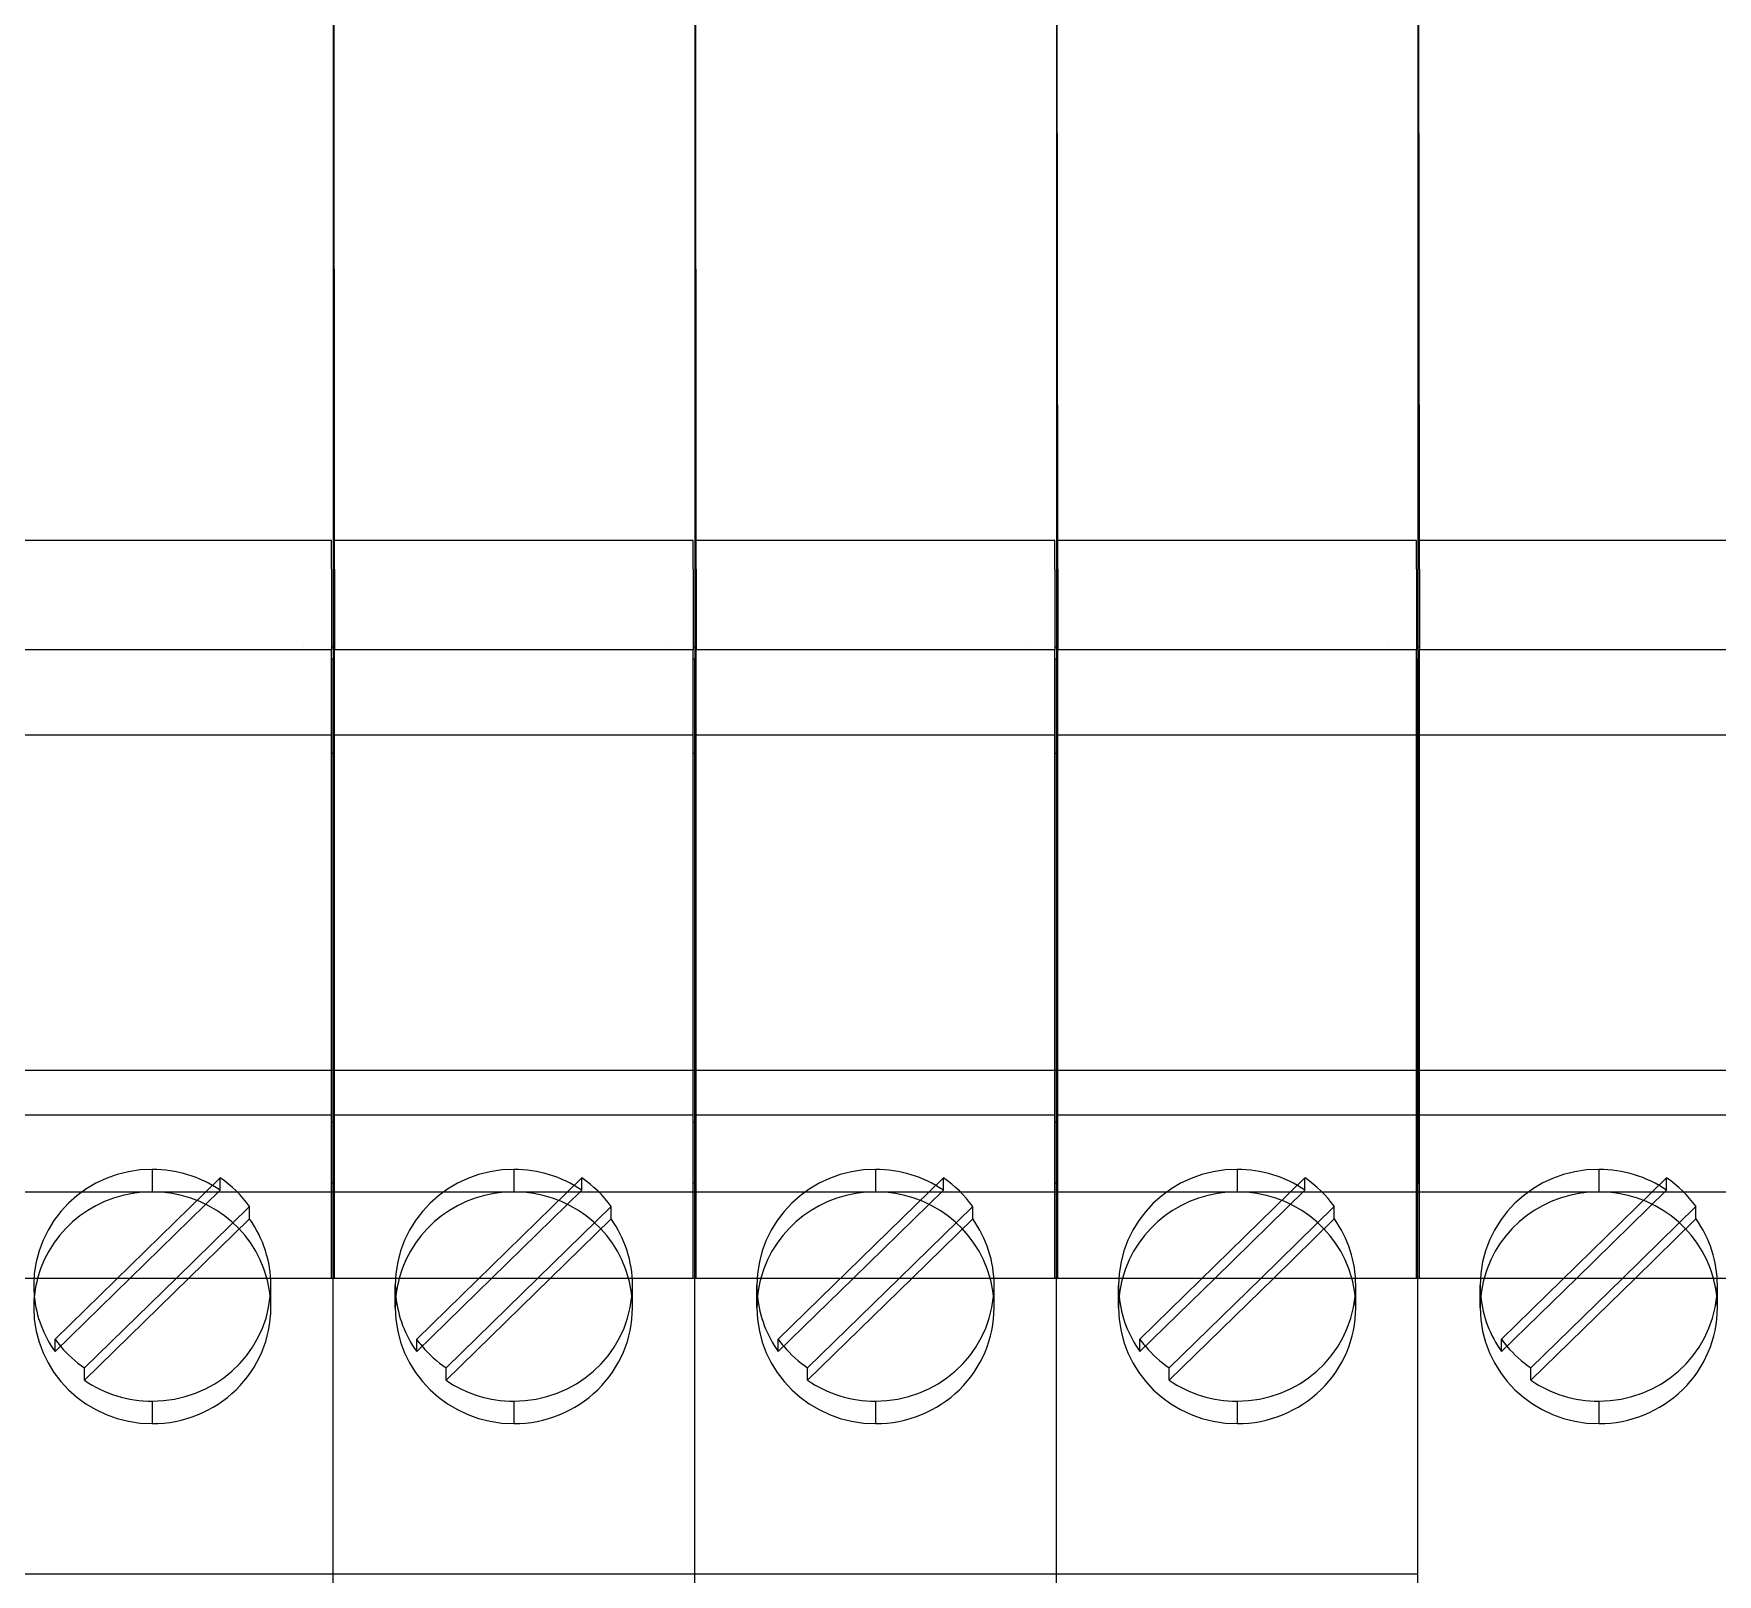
# Model space of a CAD drawing. Header units: millimetres. Extents: x 1359 to 3577, y 1336 to 3557.
# Drawn here: x 2047.01 to 2075.41, y 2530.67 to 2556.67 of the extents above; entities that cross this region are included whole.
import ezdxf

# ---------------------------------------------------------------- set-up
doc = ezdxf.new("R2010")
doc.units = ezdxf.units.MM
doc.layers.add('000-PI-Oprema', color=30, linetype='Continuous', lineweight=5)

msp = doc.modelspace()

# ---------------------------------------------------------------- linework, layer by layer
at = {"layer": '000-PI-Oprema', "color": 0, "linetype": 'ByBlock', "lineweight": 0}
for p, q in [((2052.09, 2548.121), (2052.065, 2574.322)), ((2052.09, 2548.121), (2052.065, 2574.322)), ((2058.19, 2548.121), (2058.165, 2574.322)), ((2058.19, 2548.121), (2058.165, 2574.322)), ((2064.29, 2548.121), (2064.265, 2574.322)), ((2064.29, 2548.121), (2064.265, 2574.322)), ((2070.39, 2548.121), (2070.365, 2574.322)), ((2070.39, 2548.121), (2070.365, 2574.322)), ((2052.065, 2572.622), (2052.065, 2546.322)), ((2052.065, 2572.622), (2052.065, 2546.322)), ((2058.165, 2572.622), (2058.165, 2546.322)), ((2058.165, 2572.622), (2058.165, 2546.322)), ((2064.265, 2572.622), (2064.265, 2546.322)), ((2064.265, 2572.622), (2064.265, 2546.322)), ((2070.365, 2572.622), (2070.365, 2546.322)), ((2070.365, 2572.622), (2070.365, 2546.322)), ((2052.04, 2548.121), (2045.99, 2548.121)), ((2052.04, 2547.634), (2052.04, 2548.121)), ((2052.04, 2547.634), (2052.04, 2548.121)), ((2052.09, 2547.634), (2052.09, 2548.121)), ((2058.14, 2548.121), (2052.09, 2548.121)), ((2052.09, 2547.634), (2052.09, 2548.121)), ((2058.14, 2547.634), (2058.14, 2548.121)), ((2058.14, 2547.634), (2058.14, 2548.121)), ((2058.19, 2547.634), (2058.19, 2548.121)), ((2064.24, 2548.121), (2058.19, 2548.121)), ((2058.19, 2547.634), (2058.19, 2548.121)), ((2064.24, 2547.634), (2064.24, 2548.121)), ((2064.24, 2547.634), (2064.24, 2548.121)), ((2064.29, 2547.634), (2064.29, 2548.121)), ((2070.34, 2548.121), (2064.29, 2548.121)), ((2064.29, 2547.634), (2064.29, 2548.121)), ((2070.34, 2547.634), (2070.34, 2548.121)), ((2070.34, 2547.634), (2070.34, 2548.121)), ((2070.39, 2547.634), (2070.39, 2548.121)), ((2076.44, 2548.121), (2070.39, 2548.121)), ((2070.39, 2547.634), (2070.39, 2548.121)), ((2052.04, 2547.634), (2052.04, 2546.272)), ((2052.04, 2547.634), (2052.04, 2546.272)), ((2052.09, 2547.634), (2052.09, 2546.272)), ((2052.09, 2547.634), (2052.09, 2546.272)), ((2058.14, 2547.634), (2058.14, 2546.272)), ((2058.14, 2547.634), (2058.14, 2546.272)), ((2058.19, 2547.634), (2058.19, 2546.272)), ((2058.19, 2547.634), (2058.19, 2546.272)), ((2064.24, 2547.634), (2064.24, 2546.272)), ((2064.24, 2547.634), (2064.24, 2546.272)), ((2064.29, 2547.634), (2064.29, 2546.272)), ((2064.29, 2547.634), (2064.29, 2546.272)), ((2070.34, 2547.634), (2070.34, 2546.272)), ((2070.34, 2547.634), (2070.34, 2546.272)), ((2070.39, 2547.634), (2070.39, 2546.272)), ((2070.39, 2547.634), (2070.39, 2546.272)), ((2052.04, 2546.272), (2045.99, 2546.272)), ((2051.565, 2546.322), (2051.565, 2546.322)), ((2051.565, 2546.322), (2051.565, 2546.322)), ((2052.04, 2546.322), (2052.065, 2546.322)), ((2052.04, 2546.322), (2052.065, 2546.322)), ((2052.04, 2544.566), (2052.04, 2546.272)), ((2052.04, 2546.272), (2052.04, 2546.272)), ((2052.04, 2544.566), (2052.04, 2546.272)), ((2052.04, 2546.272), (2052.04, 2546.272)), ((2052.04, 2546.122), (2052.065, 2546.122)), ((2052.04, 2546.122), (2052.065, 2546.122)), ((2052.065, 2546.322), (2052.065, 2546.322)), ((2052.065, 2546.322), (2052.065, 2546.122)), ((2052.065, 2546.322), (2052.065, 2546.322)), ((2052.065, 2546.322), (2052.065, 2546.122)), ((2052.065, 2546.322), (2052.09, 2546.322)), ((2052.065, 2546.322), (2052.065, 2546.122)), ((2052.065, 2546.322), (2052.065, 2546.322)), ((2052.065, 2546.322), (2052.09, 2546.322)), ((2052.065, 2546.322), (2052.065, 2546.122)), ((2052.065, 2546.322), (2052.065, 2546.322)), ((2052.065, 2546.122), (2052.065, 2544.522)), ((2052.065, 2546.122), (2052.065, 2544.522)), ((2052.09, 2546.122), (2052.065, 2546.122)), ((2052.065, 2544.522), (2052.065, 2546.122)), ((2052.09, 2546.122), (2052.065, 2546.122)), ((2052.065, 2544.522), (2052.065, 2546.122)), ((2052.09, 2544.566), (2052.09, 2546.272)), ((2058.14, 2546.272), (2052.09, 2546.272)), ((2052.09, 2546.272), (2052.09, 2546.272)), ((2052.09, 2544.566), (2052.09, 2546.272)), ((2052.09, 2546.272), (2052.09, 2546.272)), ((2057.665, 2546.322), (2057.665, 2546.322)), ((2057.665, 2546.322), (2057.665, 2546.322)), ((2058.14, 2546.322), (2058.165, 2546.322)), ((2058.14, 2546.322), (2058.165, 2546.322)), ((2058.14, 2544.566), (2058.14, 2546.272)), ((2058.14, 2546.272), (2058.14, 2546.272)), ((2058.14, 2544.566), (2058.14, 2546.272)), ((2058.14, 2546.272), (2058.14, 2546.272)), ((2058.14, 2546.122), (2058.165, 2546.122)), ((2058.14, 2546.122), (2058.165, 2546.122)), ((2058.165, 2546.322), (2058.165, 2546.322)), ((2058.165, 2546.322), (2058.165, 2546.122)), ((2058.165, 2546.322), (2058.165, 2546.322)), ((2058.165, 2546.322), (2058.165, 2546.122)), ((2058.165, 2546.322), (2058.19, 2546.322)), ((2058.165, 2546.322), (2058.165, 2546.122)), ((2058.165, 2546.322), (2058.165, 2546.322)), ((2058.165, 2546.322), (2058.19, 2546.322)), ((2058.165, 2546.322), (2058.165, 2546.122)), ((2058.165, 2546.322), (2058.165, 2546.322)), ((2058.165, 2546.122), (2058.165, 2544.522)), ((2058.165, 2546.122), (2058.165, 2544.522)), ((2058.19, 2546.122), (2058.165, 2546.122)), ((2058.165, 2544.522), (2058.165, 2546.122)), ((2058.19, 2546.122), (2058.165, 2546.122)), ((2058.165, 2544.522), (2058.165, 2546.122)), ((2058.19, 2544.566), (2058.19, 2546.272)), ((2064.24, 2546.272), (2058.19, 2546.272)), ((2058.19, 2546.272), (2058.19, 2546.272)), ((2058.19, 2544.566), (2058.19, 2546.272)), ((2058.19, 2546.272), (2058.19, 2546.272)), ((2063.765, 2546.322), (2063.765, 2546.322)), ((2063.765, 2546.322), (2063.765, 2546.322)), ((2064.24, 2546.322), (2064.265, 2546.322)), ((2064.24, 2546.322), (2064.265, 2546.322)), ((2064.24, 2544.566), (2064.24, 2546.272)), ((2064.24, 2546.272), (2064.24, 2546.272)), ((2064.24, 2544.566), (2064.24, 2546.272)), ((2064.24, 2546.272), (2064.24, 2546.272)), ((2064.24, 2546.122), (2064.265, 2546.122)), ((2064.24, 2546.122), (2064.265, 2546.122)), ((2064.265, 2546.322), (2064.265, 2546.322)), ((2064.265, 2546.322), (2064.265, 2546.122)), ((2064.265, 2546.322), (2064.265, 2546.322)), ((2064.265, 2546.322), (2064.265, 2546.122)), ((2064.265, 2546.322), (2064.29, 2546.322)), ((2064.265, 2546.322), (2064.265, 2546.122)), ((2064.265, 2546.322), (2064.265, 2546.322)), ((2064.265, 2546.322), (2064.29, 2546.322)), ((2064.265, 2546.322), (2064.265, 2546.122)), ((2064.265, 2546.322), (2064.265, 2546.322)), ((2064.265, 2546.122), (2064.265, 2544.522)), ((2064.265, 2546.122), (2064.265, 2544.522)), ((2064.29, 2546.122), (2064.265, 2546.122)), ((2064.265, 2544.522), (2064.265, 2546.122)), ((2064.29, 2546.122), (2064.265, 2546.122)), ((2064.265, 2544.522), (2064.265, 2546.122)), ((2064.29, 2544.566), (2064.29, 2546.272)), ((2070.34, 2546.272), (2064.29, 2546.272)), ((2064.29, 2546.272), (2064.29, 2546.272)), ((2064.29, 2544.566), (2064.29, 2546.272)), ((2064.29, 2546.272), (2064.29, 2546.272)), ((2069.865, 2546.322), (2069.865, 2546.322)), ((2069.865, 2546.322), (2069.865, 2546.322)), ((2070.34, 2546.322), (2070.365, 2546.322)), ((2070.34, 2546.322), (2070.365, 2546.322)), ((2070.34, 2544.566), (2070.34, 2546.272)), ((2070.34, 2546.272), (2070.34, 2546.272)), ((2070.34, 2544.566), (2070.34, 2546.272)), ((2070.34, 2546.272), (2070.34, 2546.272)), ((2070.34, 2546.122), (2070.365, 2546.122)), ((2070.34, 2546.122), (2070.365, 2546.122)), ((2070.365, 2546.322), (2070.365, 2546.322)), ((2070.365, 2546.322), (2070.365, 2546.122)), ((2070.365, 2546.322), (2070.365, 2546.322)), ((2070.365, 2546.322), (2070.365, 2546.122)), ((2070.365, 2546.322), (2070.39, 2546.322)), ((2070.365, 2546.322), (2070.365, 2546.122)), ((2070.365, 2546.322), (2070.365, 2546.322)), ((2070.365, 2546.322), (2070.39, 2546.322)), ((2070.365, 2546.322), (2070.365, 2546.122)), ((2070.365, 2546.322), (2070.365, 2546.322)), ((2070.365, 2546.122), (2070.365, 2544.522)), ((2070.365, 2546.122), (2070.365, 2544.522)), ((2070.39, 2546.122), (2070.365, 2546.122)), ((2070.365, 2544.522), (2070.365, 2546.122)), ((2070.39, 2546.122), (2070.365, 2546.122)), ((2070.365, 2544.522), (2070.365, 2546.122)), ((2070.39, 2544.566), (2070.39, 2546.272)), ((2076.44, 2546.272), (2070.39, 2546.272)), ((2070.39, 2546.272), (2070.39, 2546.272)), ((2070.39, 2544.566), (2070.39, 2546.272)), ((2070.39, 2546.272), (2070.39, 2546.272)), ((2045.99, 2544.838), (2052.04, 2544.838)), ((2052.09, 2544.838), (2058.14, 2544.838)), ((2058.19, 2544.838), (2064.24, 2544.838)), ((2064.29, 2544.838), (2070.34, 2544.838)), ((2070.39, 2544.838), (2076.44, 2544.838)), ((2052.04, 2544.099), (2052.04, 2544.566)), ((2052.04, 2544.099), (2052.04, 2544.566)), ((2052.065, 2544.522), (2052.04, 2544.522)), ((2052.065, 2544.522), (2052.04, 2544.522)), ((2052.065, 2544.522), (2052.065, 2538.299)), ((2052.065, 2544.522), (2052.065, 2538.299)), ((2052.065, 2544.522), (2052.09, 2544.522)), ((2052.065, 2538.299), (2052.065, 2544.522)), ((2052.065, 2544.522), (2052.09, 2544.522)), ((2052.065, 2538.299), (2052.065, 2544.522)), ((2052.09, 2544.099), (2052.09, 2544.566)), ((2052.09, 2544.099), (2052.09, 2544.566)), ((2058.14, 2544.099), (2058.14, 2544.566)), ((2058.14, 2544.099), (2058.14, 2544.566)), ((2058.165, 2544.522), (2058.14, 2544.522)), ((2058.165, 2544.522), (2058.14, 2544.522)), ((2058.165, 2544.522), (2058.165, 2538.299)), ((2058.165, 2544.522), (2058.165, 2538.299)), ((2058.165, 2544.522), (2058.19, 2544.522)), ((2058.165, 2538.299), (2058.165, 2544.522)), ((2058.165, 2544.522), (2058.19, 2544.522)), ((2058.165, 2538.299), (2058.165, 2544.522)), ((2058.19, 2544.099), (2058.19, 2544.566)), ((2058.19, 2544.099), (2058.19, 2544.566)), ((2064.24, 2544.099), (2064.24, 2544.566)), ((2064.24, 2544.099), (2064.24, 2544.566)), ((2064.265, 2544.522), (2064.24, 2544.522)), ((2064.265, 2544.522), (2064.24, 2544.522)), ((2064.265, 2544.522), (2064.265, 2538.299)), ((2064.265, 2544.522), (2064.265, 2538.299)), ((2064.265, 2544.522), (2064.29, 2544.522)), ((2064.265, 2538.299), (2064.265, 2544.522)), ((2064.265, 2544.522), (2064.29, 2544.522)), ((2064.265, 2538.299), (2064.265, 2544.522)), ((2064.29, 2544.099), (2064.29, 2544.566)), ((2064.29, 2544.099), (2064.29, 2544.566)), ((2070.34, 2544.099), (2070.34, 2544.566)), ((2070.34, 2544.099), (2070.34, 2544.566)), ((2070.365, 2544.522), (2070.34, 2544.522)), ((2070.365, 2544.522), (2070.34, 2544.522)), ((2070.365, 2544.522), (2070.365, 2538.299)), ((2070.365, 2544.522), (2070.365, 2538.299)), ((2070.365, 2544.522), (2070.39, 2544.522)), ((2070.365, 2538.299), (2070.365, 2544.522)), ((2070.365, 2544.522), (2070.39, 2544.522)), ((2070.365, 2538.299), (2070.365, 2544.522)), ((2070.39, 2544.099), (2070.39, 2544.566)), ((2070.39, 2544.099), (2070.39, 2544.566)), ((2052.04, 2538.945), (2052.04, 2544.099)), ((2052.04, 2538.945), (2052.04, 2544.099)), ((2052.09, 2538.945), (2052.09, 2544.099)), ((2052.09, 2538.945), (2052.09, 2544.099)), ((2058.14, 2538.945), (2058.14, 2544.099)), ((2058.14, 2538.945), (2058.14, 2544.099)), ((2058.19, 2538.945), (2058.19, 2544.099)), ((2058.19, 2538.945), (2058.19, 2544.099)), ((2064.24, 2538.945), (2064.24, 2544.099)), ((2064.24, 2538.945), (2064.24, 2544.099)), ((2064.29, 2538.945), (2064.29, 2544.099)), ((2064.29, 2538.945), (2064.29, 2544.099)), ((2070.34, 2538.945), (2070.34, 2544.099)), ((2070.34, 2538.945), (2070.34, 2544.099)), ((2070.39, 2538.945), (2070.39, 2544.099)), ((2070.39, 2538.945), (2070.39, 2544.099)), ((2052.065, 2538.299), (2052.065, 2542.102)), ((2052.065, 2538.299), (2052.065, 2542.102)), ((2058.165, 2538.299), (2058.165, 2542.102)), ((2058.165, 2538.299), (2058.165, 2542.102)), ((2064.265, 2538.299), (2064.265, 2542.102)), ((2064.265, 2538.299), (2064.265, 2542.102)), ((2070.365, 2538.299), (2070.365, 2542.102)), ((2070.365, 2538.299), (2070.365, 2542.102)), ((2052.065, 2541.172), (2052.065, 2541.172)), ((2052.065, 2541.172), (2052.065, 2541.172)), ((2052.065, 2541.172), (2052.065, 2541.172)), ((2052.065, 2541.172), (2052.065, 2541.172)), ((2058.165, 2541.172), (2058.165, 2541.172)), ((2058.165, 2541.172), (2058.165, 2541.172)), ((2058.165, 2541.172), (2058.165, 2541.172)), ((2058.165, 2541.172), (2058.165, 2541.172)), ((2064.265, 2541.172), (2064.265, 2541.172)), ((2064.265, 2541.172), (2064.265, 2541.172)), ((2064.265, 2541.172), (2064.265, 2541.172)), ((2064.265, 2541.172), (2064.265, 2541.172)), ((2070.365, 2541.172), (2070.365, 2541.172)), ((2070.365, 2541.172), (2070.365, 2541.172)), ((2070.365, 2541.172), (2070.365, 2541.172)), ((2070.365, 2541.172), (2070.365, 2541.172)), ((2052.065, 2539.172), (2045.965, 2539.172)), ((2052.065, 2539.172), (2052.065, 2539.172)), ((2052.065, 2539.172), (2052.065, 2539.172)), ((2052.065, 2539.172), (2052.065, 2539.172)), ((2058.165, 2539.172), (2052.065, 2539.172)), ((2052.065, 2539.172), (2052.065, 2539.172)), ((2058.165, 2539.172), (2058.165, 2539.172)), ((2058.165, 2539.172), (2058.165, 2539.172)), ((2058.165, 2539.172), (2058.165, 2539.172)), ((2064.265, 2539.172), (2058.165, 2539.172)), ((2058.165, 2539.172), (2058.165, 2539.172)), ((2064.265, 2539.172), (2064.265, 2539.172)), ((2064.265, 2539.172), (2064.265, 2539.172)), ((2064.265, 2539.172), (2064.265, 2539.172)), ((2070.365, 2539.172), (2064.265, 2539.172)), ((2064.265, 2539.172), (2064.265, 2539.172)), ((2070.365, 2539.172), (2070.365, 2539.172)), ((2070.365, 2539.172), (2070.365, 2539.172)), ((2070.365, 2539.172), (2070.365, 2539.172)), ((2076.465, 2539.172), (2070.365, 2539.172)), ((2070.365, 2539.172), (2070.365, 2539.172)), ((2052.04, 2537.602), (2052.04, 2538.945)), ((2052.04, 2537.602), (2052.04, 2538.945)), ((2052.09, 2537.602), (2052.09, 2538.945)), ((2052.09, 2537.602), (2052.09, 2538.945)), ((2058.14, 2537.602), (2058.14, 2538.945)), ((2058.14, 2537.602), (2058.14, 2538.945)), ((2058.19, 2537.602), (2058.19, 2538.945)), ((2058.19, 2537.602), (2058.19, 2538.945)), ((2064.24, 2537.602), (2064.24, 2538.945)), ((2064.24, 2537.602), (2064.24, 2538.945)), ((2064.29, 2537.602), (2064.29, 2538.945)), ((2064.29, 2537.602), (2064.29, 2538.945)), ((2070.34, 2537.602), (2070.34, 2538.945)), ((2070.34, 2537.602), (2070.34, 2538.945)), ((2070.39, 2537.602), (2070.39, 2538.945)), ((2070.39, 2537.602), (2070.39, 2538.945)), ((2045.99, 2538.428), (2052.04, 2538.428)), ((2052.09, 2538.428), (2058.14, 2538.428)), ((2058.19, 2538.428), (2064.24, 2538.428)), ((2064.29, 2538.428), (2070.34, 2538.428)), ((2070.39, 2538.428), (2076.44, 2538.428)), ((2052.065, 2538.299), (2052.04, 2538.299)), ((2052.065, 2538.299), (2052.04, 2538.299)), ((2052.065, 2538.299), (2052.065, 2537.272)), ((2052.065, 2538.299), (2052.065, 2537.272)), ((2052.065, 2538.299), (2052.09, 2538.299)), ((2052.065, 2537.272), (2052.065, 2538.299)), ((2052.065, 2538.299), (2052.09, 2538.299)), ((2052.065, 2537.272), (2052.065, 2538.299)), ((2058.165, 2538.299), (2058.14, 2538.299)), ((2058.165, 2538.299), (2058.14, 2538.299)), ((2058.165, 2538.299), (2058.165, 2537.272)), ((2058.165, 2538.299), (2058.165, 2537.272)), ((2058.165, 2538.299), (2058.19, 2538.299)), ((2058.165, 2537.272), (2058.165, 2538.299)), ((2058.165, 2538.299), (2058.19, 2538.299)), ((2058.165, 2537.272), (2058.165, 2538.299)), ((2064.265, 2538.299), (2064.24, 2538.299)), ((2064.265, 2538.299), (2064.24, 2538.299)), ((2064.265, 2538.299), (2064.265, 2537.272)), ((2064.265, 2538.299), (2064.265, 2537.272)), ((2064.265, 2538.299), (2064.29, 2538.299)), ((2064.265, 2537.272), (2064.265, 2538.299)), ((2064.265, 2538.299), (2064.29, 2538.299)), ((2064.265, 2537.272), (2064.265, 2538.299)), ((2070.365, 2538.299), (2070.34, 2538.299)), ((2070.365, 2538.299), (2070.34, 2538.299)), ((2070.365, 2538.299), (2070.365, 2537.272)), ((2070.365, 2538.299), (2070.365, 2537.272)), ((2070.365, 2538.299), (2070.39, 2538.299)), ((2070.365, 2537.272), (2070.365, 2538.299)), ((2070.365, 2538.299), (2070.39, 2538.299)), ((2070.365, 2537.272), (2070.365, 2538.299)), ((2052.04, 2535.672), (2052.04, 2537.602)), ((2052.04, 2535.672), (2052.04, 2537.602)), ((2052.09, 2535.672), (2052.09, 2537.602)), ((2052.09, 2535.672), (2052.09, 2537.602)), ((2058.14, 2535.672), (2058.14, 2537.602)), ((2058.14, 2535.672), (2058.14, 2537.602)), ((2058.19, 2535.672), (2058.19, 2537.602)), ((2058.19, 2535.672), (2058.19, 2537.602)), ((2064.24, 2535.672), (2064.24, 2537.602)), ((2064.24, 2535.672), (2064.24, 2537.602)), ((2064.29, 2535.672), (2064.29, 2537.602)), ((2064.29, 2535.672), (2064.29, 2537.602)), ((2070.34, 2535.672), (2070.34, 2537.602)), ((2070.34, 2535.672), (2070.34, 2537.602)), ((2070.39, 2535.672), (2070.39, 2537.602)), ((2070.39, 2535.672), (2070.39, 2537.602)), ((2047.375, 2534.639), (2050.159, 2537.362)), ((2049.015, 2537.507), (2049.015, 2537.127)), ((2050.159, 2537.155), (2050.159, 2537.362)), ((2052.065, 2537.272), (2052.04, 2537.272)), ((2052.065, 2537.272), (2052.04, 2537.272)), ((2052.065, 2535.672), (2052.065, 2537.272)), ((2052.065, 2535.672), (2052.065, 2537.272)), ((2052.065, 2537.272), (2052.09, 2537.272)), ((2052.065, 2535.672), (2052.065, 2537.272)), ((2052.065, 2537.272), (2052.09, 2537.272)), ((2052.065, 2535.672), (2052.065, 2537.272)), ((2053.475, 2534.639), (2056.259, 2537.362)), ((2055.115, 2537.507), (2055.115, 2537.127)), ((2056.259, 2537.155), (2056.259, 2537.362)), ((2058.165, 2537.272), (2058.14, 2537.272)), ((2058.165, 2537.272), (2058.14, 2537.272)), ((2058.165, 2535.672), (2058.165, 2537.272)), ((2058.165, 2535.672), (2058.165, 2537.272)), ((2058.165, 2537.272), (2058.19, 2537.272)), ((2058.165, 2535.672), (2058.165, 2537.272)), ((2058.165, 2537.272), (2058.19, 2537.272)), ((2058.165, 2535.672), (2058.165, 2537.272)), ((2059.575, 2534.639), (2062.359, 2537.362)), ((2061.215, 2537.507), (2061.215, 2537.127)), ((2062.359, 2537.155), (2062.359, 2537.362)), ((2064.265, 2537.272), (2064.24, 2537.272)), ((2064.265, 2537.272), (2064.24, 2537.272)), ((2064.265, 2535.672), (2064.265, 2537.272)), ((2064.265, 2535.672), (2064.265, 2537.272)), ((2064.265, 2537.272), (2064.29, 2537.272)), ((2064.265, 2535.672), (2064.265, 2537.272)), ((2064.265, 2537.272), (2064.29, 2537.272)), ((2064.265, 2535.672), (2064.265, 2537.272)), ((2065.675, 2534.639), (2068.459, 2537.362)), ((2067.315, 2537.507), (2067.315, 2537.127)), ((2068.459, 2537.155), (2068.459, 2537.362)), ((2070.365, 2537.272), (2070.34, 2537.272)), ((2070.365, 2537.272), (2070.34, 2537.272)), ((2070.365, 2535.672), (2070.365, 2537.272)), ((2070.365, 2535.672), (2070.365, 2537.272)), ((2070.365, 2537.272), (2070.39, 2537.272)), ((2070.365, 2535.672), (2070.365, 2537.272)), ((2070.365, 2537.272), (2070.39, 2537.272)), ((2070.365, 2535.672), (2070.365, 2537.272)), ((2071.775, 2534.639), (2074.559, 2537.362)), ((2073.415, 2537.507), (2073.415, 2537.127)), ((2074.559, 2537.155), (2074.559, 2537.362)), ((2045.965, 2537.127), (2049.015, 2537.127)), ((2050.159, 2537.155), (2048.643, 2535.672)), ((2049.015, 2537.127), (2052.065, 2537.127)), ((2052.065, 2535.672), (2052.065, 2537.127)), ((2052.065, 2535.672), (2052.065, 2537.127)), ((2052.065, 2537.127), (2055.115, 2537.127)), ((2056.259, 2537.155), (2054.743, 2535.672)), ((2055.115, 2537.127), (2058.165, 2537.127)), ((2058.165, 2535.672), (2058.165, 2537.127)), ((2058.165, 2535.672), (2058.165, 2537.127)), ((2058.165, 2537.127), (2061.215, 2537.127)), ((2062.359, 2537.155), (2060.843, 2535.672)), ((2061.215, 2537.127), (2064.265, 2537.127)), ((2064.265, 2535.672), (2064.265, 2537.127)), ((2064.265, 2535.672), (2064.265, 2537.127)), ((2064.265, 2537.127), (2067.315, 2537.127)), ((2068.459, 2537.155), (2066.943, 2535.672)), ((2067.315, 2537.127), (2070.365, 2537.127)), ((2070.365, 2535.672), (2070.365, 2537.127)), ((2070.365, 2535.672), (2070.365, 2537.127)), ((2070.365, 2537.127), (2073.415, 2537.127)), ((2074.559, 2537.155), (2073.043, 2535.672)), ((2073.415, 2537.127), (2076.465, 2537.127)), ((2050.654, 2536.878), (2049.421, 2535.672)), ((2050.654, 2536.67), (2050.654, 2536.878)), ((2056.754, 2536.878), (2055.521, 2535.672)), ((2056.754, 2536.67), (2056.754, 2536.878)), ((2062.854, 2536.878), (2061.621, 2535.672)), ((2062.854, 2536.67), (2062.854, 2536.878)), ((2068.954, 2536.878), (2067.721, 2535.672)), ((2068.954, 2536.67), (2068.954, 2536.878)), ((2075.054, 2536.878), (2073.821, 2535.672)), ((2075.054, 2536.67), (2075.054, 2536.878)), ((2049.633, 2535.672), (2050.654, 2536.67)), ((2055.733, 2535.672), (2056.754, 2536.67)), ((2061.833, 2535.672), (2062.854, 2536.67)), ((2067.933, 2535.672), (2068.954, 2536.67)), ((2074.033, 2535.672), (2075.054, 2536.67)), ((2045.99, 2535.672), (2052.04, 2535.672)), ((2048.643, 2535.672), (2047.375, 2534.431)), ((2047.87, 2533.946), (2049.633, 2535.672)), ((2049.421, 2535.672), (2047.87, 2534.154)), ((2052.04, 2535.772), (2052.04, 2535.772)), ((2052.04, 2535.772), (2052.04, 2535.772)), ((2052.04, 2535.672), (2052.065, 2535.672)), ((2052.04, 2535.672), (2052.04, 2535.672)), ((2052.04, 2535.672), (2052.065, 2535.672)), ((2052.04, 2535.672), (2052.04, 2535.672)), ((2052.065, 2535.672), (2052.065, 2535.672)), ((2052.065, 2530.672), (2052.065, 2535.672)), ((2052.065, 2535.672), (2052.065, 2535.672)), ((2052.065, 2530.672), (2052.065, 2535.672)), ((2052.065, 2535.672), (2052.09, 2535.672)), ((2052.065, 2535.672), (2052.065, 2535.672)), ((2052.065, 2530.672), (2052.065, 2535.672)), ((2052.065, 2535.672), (2052.09, 2535.672)), ((2052.065, 2535.672), (2052.065, 2535.672)), ((2052.065, 2530.672), (2052.065, 2535.672)), ((2052.09, 2535.772), (2052.09, 2535.772)), ((2052.09, 2535.772), (2052.09, 2535.772)), ((2052.09, 2535.672), (2058.14, 2535.672)), ((2052.09, 2535.672), (2052.09, 2535.672)), ((2052.09, 2535.672), (2052.09, 2535.672)), ((2054.743, 2535.672), (2053.475, 2534.431)), ((2053.97, 2533.946), (2055.733, 2535.672)), ((2055.521, 2535.672), (2053.97, 2534.154)), ((2058.14, 2535.772), (2058.14, 2535.772)), ((2058.14, 2535.772), (2058.14, 2535.772)), ((2058.14, 2535.672), (2058.165, 2535.672)), ((2058.14, 2535.672), (2058.14, 2535.672)), ((2058.14, 2535.672), (2058.165, 2535.672)), ((2058.14, 2535.672), (2058.14, 2535.672)), ((2058.165, 2535.672), (2058.165, 2535.672)), ((2058.165, 2530.672), (2058.165, 2535.672)), ((2058.165, 2535.672), (2058.165, 2535.672)), ((2058.165, 2530.672), (2058.165, 2535.672)), ((2058.165, 2535.672), (2058.19, 2535.672)), ((2058.165, 2535.672), (2058.165, 2535.672)), ((2058.165, 2530.672), (2058.165, 2535.672)), ((2058.165, 2535.672), (2058.19, 2535.672)), ((2058.165, 2535.672), (2058.165, 2535.672)), ((2058.165, 2530.672), (2058.165, 2535.672)), ((2058.19, 2535.772), (2058.19, 2535.772)), ((2058.19, 2535.772), (2058.19, 2535.772)), ((2058.19, 2535.672), (2064.24, 2535.672)), ((2058.19, 2535.672), (2058.19, 2535.672)), ((2058.19, 2535.672), (2058.19, 2535.672)), ((2060.843, 2535.672), (2059.575, 2534.431)), ((2060.07, 2533.946), (2061.833, 2535.672)), ((2061.621, 2535.672), (2060.07, 2534.154)), ((2064.24, 2535.772), (2064.24, 2535.772)), ((2064.24, 2535.772), (2064.24, 2535.772)), ((2064.24, 2535.672), (2064.265, 2535.672)), ((2064.24, 2535.672), (2064.24, 2535.672)), ((2064.24, 2535.672), (2064.265, 2535.672)), ((2064.24, 2535.672), (2064.24, 2535.672)), ((2064.265, 2535.672), (2064.265, 2535.672)), ((2064.265, 2530.672), (2064.265, 2535.672)), ((2064.265, 2535.672), (2064.265, 2535.672)), ((2064.265, 2530.672), (2064.265, 2535.672)), ((2064.265, 2535.672), (2064.29, 2535.672)), ((2064.265, 2535.672), (2064.265, 2535.672)), ((2064.265, 2530.672), (2064.265, 2535.672)), ((2064.265, 2535.672), (2064.29, 2535.672)), ((2064.265, 2535.672), (2064.265, 2535.672)), ((2064.265, 2530.672), (2064.265, 2535.672)), ((2064.29, 2535.772), (2064.29, 2535.772)), ((2064.29, 2535.772), (2064.29, 2535.772)), ((2064.29, 2535.672), (2070.34, 2535.672)), ((2064.29, 2535.672), (2064.29, 2535.672)), ((2064.29, 2535.672), (2064.29, 2535.672)), ((2066.943, 2535.672), (2065.675, 2534.431)), ((2066.17, 2533.946), (2067.933, 2535.672)), ((2067.721, 2535.672), (2066.17, 2534.154)), ((2070.34, 2535.772), (2070.34, 2535.772)), ((2070.34, 2535.772), (2070.34, 2535.772)), ((2070.34, 2535.672), (2070.365, 2535.672)), ((2070.34, 2535.672), (2070.34, 2535.672)), ((2070.34, 2535.672), (2070.365, 2535.672)), ((2070.34, 2535.672), (2070.34, 2535.672)), ((2070.365, 2535.672), (2070.365, 2535.672)), ((2070.365, 2530.672), (2070.365, 2535.672)), ((2070.365, 2535.672), (2070.365, 2535.672)), ((2070.365, 2530.672), (2070.365, 2535.672)), ((2070.365, 2535.672), (2070.39, 2535.672)), ((2070.365, 2535.672), (2070.365, 2535.672)), ((2070.365, 2530.672), (2070.365, 2535.672)), ((2070.365, 2535.672), (2070.39, 2535.672)), ((2070.365, 2535.672), (2070.365, 2535.672)), ((2070.365, 2530.672), (2070.365, 2535.672)), ((2070.39, 2535.772), (2070.39, 2535.772)), ((2070.39, 2535.772), (2070.39, 2535.772)), ((2070.39, 2535.672), (2076.44, 2535.672)), ((2070.39, 2535.672), (2070.39, 2535.672)), ((2070.39, 2535.672), (2070.39, 2535.672)), ((2073.043, 2535.672), (2071.775, 2534.431)), ((2072.27, 2533.946), (2074.033, 2535.672)), ((2073.821, 2535.672), (2072.27, 2534.154)), ((2051.015, 2535.171), (2051.015, 2535.55)), ((2053.115, 2535.171), (2053.115, 2535.55)), ((2057.115, 2535.171), (2057.115, 2535.55)), ((2059.215, 2535.171), (2059.215, 2535.55)), ((2063.215, 2535.171), (2063.215, 2535.55)), ((2065.315, 2535.171), (2065.315, 2535.55)), ((2069.315, 2535.171), (2069.315, 2535.55)), ((2071.415, 2535.171), (2071.415, 2535.55)), ((2075.415, 2535.171), (2075.415, 2535.55)), ((2052.065, 2530.672), (2052.065, 2535.105)), ((2052.065, 2530.672), (2052.065, 2535.105)), ((2058.165, 2530.672), (2058.165, 2535.105)), ((2058.165, 2530.672), (2058.165, 2535.105)), ((2064.265, 2530.672), (2064.265, 2535.105)), ((2064.265, 2530.672), (2064.265, 2535.105)), ((2070.365, 2530.672), (2070.365, 2535.105)), ((2070.365, 2530.672), (2070.365, 2535.105)), ((2047.375, 2534.431), (2047.375, 2534.639)), ((2053.475, 2534.431), (2053.475, 2534.639)), ((2059.575, 2534.431), (2059.575, 2534.639)), ((2065.675, 2534.431), (2065.675, 2534.639)), ((2071.775, 2534.431), (2071.775, 2534.639)), ((2047.87, 2533.946), (2047.87, 2534.154)), ((2053.97, 2533.946), (2053.97, 2534.154)), ((2060.07, 2533.946), (2060.07, 2534.154)), ((2066.17, 2533.946), (2066.17, 2534.154)), ((2072.27, 2533.946), (2072.27, 2534.154)), ((2049.015, 2533.594), (2049.015, 2533.215)), ((2055.115, 2533.594), (2055.115, 2533.215)), ((2061.215, 2533.594), (2061.215, 2533.215)), ((2067.315, 2533.594), (2067.315, 2533.215)), ((2073.415, 2533.594), (2073.415, 2533.215)), ((2052.065, 2530.672), (2052.065, 2532.687)), ((2052.065, 2530.672), (2052.065, 2532.687)), ((2058.165, 2530.672), (2058.165, 2532.687)), ((2058.165, 2530.672), (2058.165, 2532.687)), ((2064.265, 2530.672), (2064.265, 2532.687)), ((2064.265, 2530.672), (2064.265, 2532.687)), ((2070.365, 2530.672), (2070.365, 2532.687)), ((2070.365, 2530.672), (2070.365, 2532.687)), ((2052.065, 2530.672), (2045.965, 2530.672)), ((2052.065, 2530.672), (2052.065, 2530.672)), ((2052.065, 2530.127), (2052.065, 2530.672)), ((2052.065, 2530.672), (2052.065, 2530.672)), ((2052.065, 2530.127), (2052.065, 2530.672)), ((2052.065, 2530.127), (2052.065, 2530.672)), ((2052.065, 2530.672), (2052.065, 2530.672)), ((2058.165, 2530.672), (2052.065, 2530.672)), ((2052.065, 2530.127), (2052.065, 2530.672)), ((2052.065, 2530.672), (2052.065, 2530.672)), ((2058.165, 2530.672), (2058.165, 2530.672)), ((2058.165, 2530.127), (2058.165, 2530.672)), ((2058.165, 2530.672), (2058.165, 2530.672)), ((2058.165, 2530.127), (2058.165, 2530.672)), ((2058.165, 2530.127), (2058.165, 2530.672)), ((2058.165, 2530.672), (2058.165, 2530.672)), ((2064.265, 2530.672), (2058.165, 2530.672)), ((2058.165, 2530.127), (2058.165, 2530.672)), ((2058.165, 2530.672), (2058.165, 2530.672)), ((2064.265, 2530.672), (2064.265, 2530.672)), ((2064.265, 2530.127), (2064.265, 2530.672)), ((2064.265, 2530.672), (2064.265, 2530.672)), ((2064.265, 2530.127), (2064.265, 2530.672)), ((2064.265, 2530.127), (2064.265, 2530.672)), ((2064.265, 2530.672), (2064.265, 2530.672)), ((2070.365, 2530.672), (2064.265, 2530.672)), ((2064.265, 2530.127), (2064.265, 2530.672)), ((2064.265, 2530.672), (2064.265, 2530.672)), ((2070.365, 2530.672), (2070.365, 2530.672)), ((2070.365, 2530.127), (2070.365, 2530.672)), ((2070.365, 2530.672), (2070.365, 2530.672)), ((2070.365, 2530.127), (2070.365, 2530.672))]:
    msp.add_line(p, q, dxfattribs=at)
for centre, start_param, end_param in [((2049.015, 2535.55), -1.570796, 0), ((2049.015, 2535.55), -2.180289, -1.570796), ((2049.015, 2535.758), -2.5321, -2.180289), ((2055.115, 2535.55), -1.570796, 0), ((2055.115, 2535.55), -2.180289, -1.570796), ((2055.115, 2535.758), -2.5321, -2.180289), ((2061.215, 2535.55), -1.570796, 0), ((2061.215, 2535.55), -2.180289, -1.570796), ((2061.215, 2535.758), -2.5321, -2.180289), ((2067.315, 2535.55), -1.570796, 0), ((2067.315, 2535.55), -2.180289, -1.570796), ((2067.315, 2535.758), -2.5321, -2.180289), ((2073.415, 2535.55), -1.570796, 0), ((2073.415, 2535.55), -2.180289, -1.570796), ((2073.415, 2535.758), -2.5321, -2.180289), ((2049.015, 2535.171), -1.570796, -0.258728), ((2049.015, 2535.171), -2.882864, -1.570796), ((2055.115, 2535.171), -1.570796, -0.258728), ((2055.115, 2535.171), -2.882864, -1.570796), ((2061.215, 2535.171), -1.570796, -0.258728), ((2061.215, 2535.171), -2.882864, -1.570796), ((2067.315, 2535.171), -1.570796, -0.258728), ((2067.315, 2535.171), -2.882864, -1.570796), ((2073.415, 2535.171), -1.570796, -0.258728), ((2073.415, 2535.171), -2.882864, -1.570796), ((2049.015, 2535.55), -3.141593, -2.5321), ((2055.115, 2535.55), -3.141593, -2.5321), ((2061.215, 2535.55), -3.141593, -2.5321), ((2067.315, 2535.55), -3.141593, -2.5321), ((2073.415, 2535.55), -3.141593, -2.5321), ((2049.015, 2535.171), -0.258728, 0), ((2049.015, 2535.171), -3.141593, -2.882864), ((2055.115, 2535.171), -0.258728, 0), ((2055.115, 2535.171), -3.141593, -2.882864), ((2061.215, 2535.171), -0.258728, 0), ((2061.215, 2535.171), -3.141593, -2.882864), ((2067.315, 2535.171), -0.258728, 0), ((2067.315, 2535.171), -3.141593, -2.882864), ((2073.415, 2535.171), -0.258728, 0), ((2073.415, 2535.171), -3.141593, -2.882864), ((2049.015, 2535.55), 0, 0.097132), ((2049.015, 2535.55), 0.097132, 0.609492), ((2049.015, 2535.55), 1.570796, 3.044461), ((2049.015, 2535.55), 3.044461, 3.141593), ((2055.115, 2535.55), 0, 0.097132), ((2055.115, 2535.55), 0.097132, 0.609492), ((2055.115, 2535.55), 1.570796, 3.044461), ((2055.115, 2535.55), 3.044461, 3.141593), ((2061.215, 2535.55), 0, 0.097132), ((2061.215, 2535.55), 0.097132, 0.609492), ((2061.215, 2535.55), 1.570796, 3.044461), ((2061.215, 2535.55), 3.044461, 3.141593), ((2067.315, 2535.55), 0, 0.097132), ((2067.315, 2535.55), 0.097132, 0.609492), ((2067.315, 2535.55), 1.570796, 3.044461), ((2067.315, 2535.55), 3.044461, 3.141593), ((2073.415, 2535.55), 0, 0.097132), ((2073.415, 2535.55), 0.097132, 0.609492), ((2073.415, 2535.55), 1.570796, 3.044461), ((2073.415, 2535.55), 3.044461, 3.141593), ((2049.015, 2535.171), 0, 1.570796), ((2049.015, 2535.171), 1.570796, 3.141593), ((2055.115, 2535.171), 0, 1.570796), ((2055.115, 2535.171), 1.570796, 3.141593), ((2061.215, 2535.171), 0, 1.570796), ((2061.215, 2535.171), 1.570796, 3.141593), ((2067.315, 2535.171), 0, 1.570796), ((2067.315, 2535.171), 1.570796, 3.141593), ((2073.415, 2535.171), 0, 1.570796), ((2073.415, 2535.171), 1.570796, 3.141593), ((2049.015, 2535.758), 0.609492, 0.685382), ((2049.015, 2535.758), 0.685382, 0.961304), ((2055.115, 2535.758), 0.609492, 0.685382), ((2055.115, 2535.758), 0.685382, 0.961304), ((2061.215, 2535.758), 0.609492, 0.685382), ((2061.215, 2535.758), 0.685382, 0.961304), ((2067.315, 2535.758), 0.609492, 0.685382), ((2067.315, 2535.758), 0.685382, 0.961304), ((2073.415, 2535.758), 0.609492, 0.685382), ((2073.415, 2535.758), 0.685382, 0.961304), ((2049.015, 2535.55), 0.961304, 1.570796), ((2055.115, 2535.55), 0.961304, 1.570796), ((2061.215, 2535.55), 0.961304, 1.570796), ((2067.315, 2535.55), 0.961304, 1.570796), ((2073.415, 2535.55), 0.961304, 1.570796)]:
    msp.add_ellipse(centre, major_axis=(-2, 0), ratio=0.978148, start_param=start_param, end_param=end_param, dxfattribs=at)

doc.saveas('drawing.dxf')
